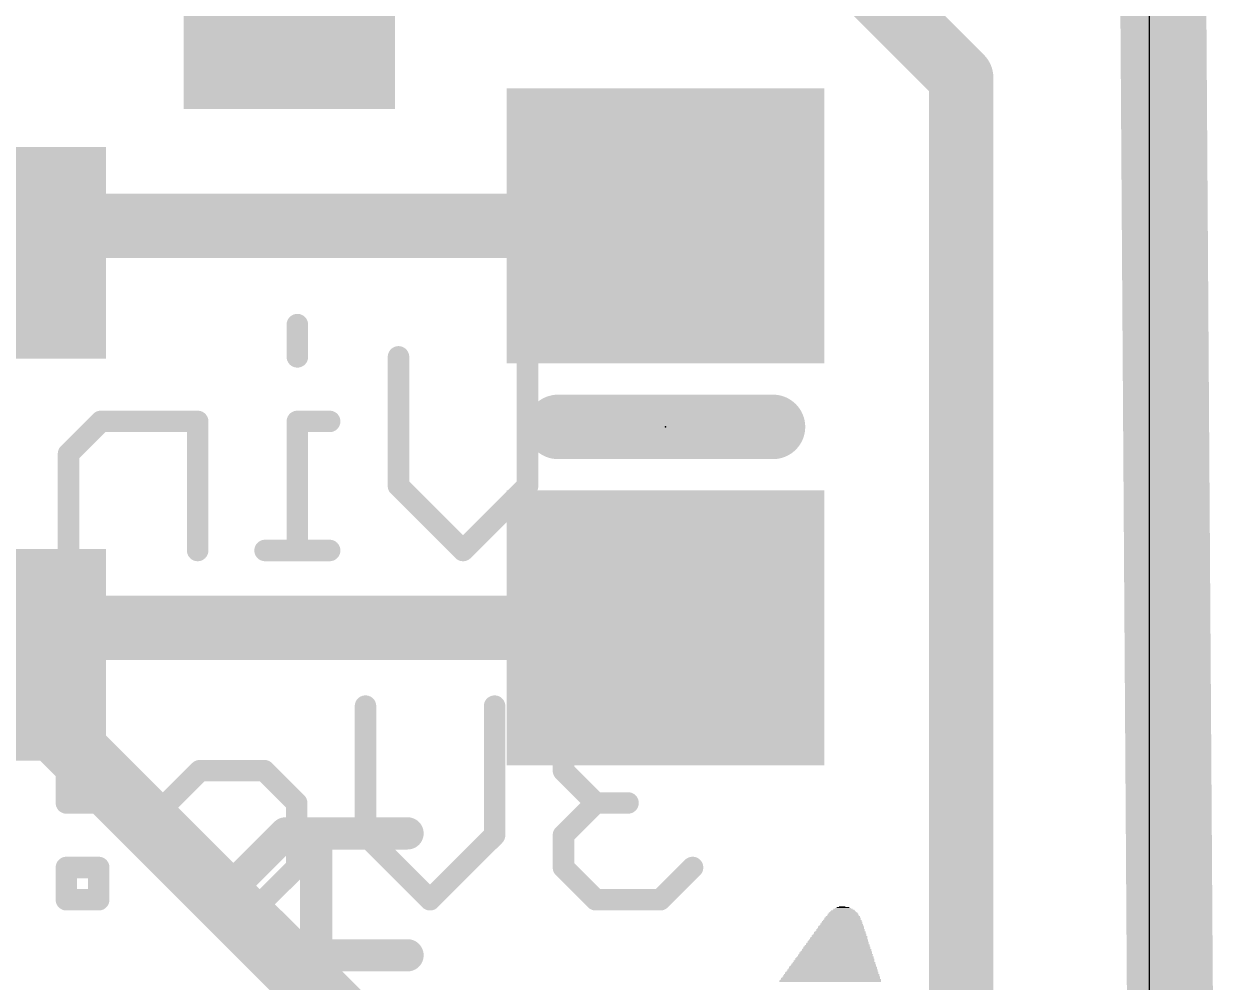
# Model space of a CAD drawing. Extents: x -0.2 to 18.1, y -0.2 to 19.4.
# Drawn here: x 12.46 to 18.11, y 4.49 to 9.02 of the extents above; entities that cross this region are included whole.
import ezdxf

# ---------------------------------------------------------------- set-up
doc = ezdxf.new("R2010")
doc.units = 0
for name, color, linetype in [('1', 12, 'CONTINUOUS'), ('16', 132, 'CONTINUOUS'), ('20', 53, 'CONTINUOUS'), ('21', 40, 'CONTINUOUS'), ('22', 6, 'CONTINUOUS'), ('23', 53, 'CONTINUOUS')]:
    doc.layers.add(name, color=color, linetype=linetype)

# ---------------------------------------------------------------- blocks, each defined once
blk = doc.blocks.new('RECT')
blk.add_solid([(-0.5, -0.5), (0.5, -0.5), (-0.5, 0.5), (0.5, 0.5)])

msp = doc.modelspace()

# ---------------------------------------------------------------- linework, layer by layer
at = {"layer": '1', "const_width": 0.3048}
for points in [[(16.891, 8.763), (16.34, 9.314)], [(16.891, 4.318), (16.891, 8.763)], [(12.276, 8.062), (15.494, 8.062)], [(12.276, 6.162), (15.494, 6.162)]]:
    msp.add_lwpolyline(points, dxfattribs=at)
at = {"layer": '1', "const_width": 0.1524}
for points in [[(16.9672, 8.763, 1), (16.8148, 8.763)], [(16.8371, 8.7091, 1), (16.9449, 8.8169)], [(15.494, 7.9858, 1), (15.494, 8.1382)], [(15.494, 6.0858, 1), (15.494, 6.2382)]]:
    msp.add_lwpolyline(points, format="xyb", dxfattribs=at)
at = {"layer": '16'}
for points, const_width in [([(17.78, 19.177), (17.907, 0)], 0.4064), ([(9.906, 8.382), (13.97, 4.318)], 0.3048)]:
    msp.add_lwpolyline(points, dxfattribs=dict(at, const_width=const_width))
at = {"layer": '20'}
msp.add_line((17.78, 16.637), (17.78, 2.54), dxfattribs=at)
at = {"layer": '21'}
for points, const_width in [([(16.002, 7.112), (14.986, 7.112)], 0.3048), ([(13.4105, 4.9024), (13.6986, 5.1905)], 0.1524), ([(13.6986, 5.1905), (14.2748, 5.1905)], 0.1524), ([(13.8426, 4.6142), (13.8426, 5.1905)], 0.1524), ([(13.6986, 4.6142), (13.4105, 4.9024)], 0.1524), ([(14.2748, 4.6142), (13.6986, 4.6142)], 0.1524)]:
    msp.add_lwpolyline(points, dxfattribs=dict(at, const_width=const_width))
for points, const_width in [([(14.986, 7.1882, 1), (14.986, 7.0358)], 0.1524), ([(16.002, 7.0358, 1), (16.002, 7.1882)], 0.1524), ([(13.6986, 5.2286, 1), (13.6986, 5.1524)], 0.0762), ([(13.7255, 5.1635, 1), (13.6716, 5.2174)], 0.0762), ([(13.8807, 5.1905, 1), (13.8045, 5.1905)], 0.0762), ([(14.2748, 5.1524, 1), (14.2748, 5.2286)], 0.0762), ([(13.4374, 4.9293, 1), (13.3835, 4.8754)], 0.0762), ([(13.3835, 4.9293, 1), (13.4374, 4.8754)], 0.0762), ([(13.6986, 4.6523, 1), (13.6986, 4.5761)], 0.0762), ([(14.2748, 4.5761, 1), (14.2748, 4.6523)], 0.0762), ([(13.6716, 4.5873, 1), (13.7255, 4.6412)], 0.0762), ([(13.8045, 4.6142, 1), (13.8807, 4.6142)], 0.0762)]:
    msp.add_lwpolyline(points, format="xyb", dxfattribs=dict(at, const_width=const_width))
at = {"layer": '22', "const_width": 0.1016}
for points in [[(13.7541, 7.5955), (13.7541, 7.443)], [(14.232, 6.8329), (14.232, 7.443)], [(14.8421, 7.443), (14.8421, 6.8329)], [(12.8253, 7.1379), (12.6728, 6.9854)], [(13.2829, 7.1379), (12.8253, 7.1379)], [(13.2829, 6.5278), (13.2829, 7.1379)], [(13.9066, 7.1379), (13.7541, 7.1379)], [(13.7541, 7.1379), (13.7541, 6.5278)], [(12.6728, 6.9854), (12.6728, 6.5278)], [(14.5371, 6.5278), (14.232, 6.8329)], [(14.8421, 6.8329), (14.5371, 6.5278)], [(13.9066, 6.5278), (13.6015, 6.5278)], [(14.0761, 5.1819), (14.0761, 5.792)], [(14.6862, 5.792), (14.6862, 5.1819)], [(15.1641, 5.792), (15.0116, 5.6395)], [(15.4692, 5.792), (15.1641, 5.792)], [(15.6217, 5.6395), (15.4692, 5.792)], [(15.0116, 5.6395), (15.0116, 5.4869)], [(12.8152, 5.4869), (12.6626, 5.4869)], [(12.6626, 5.4869), (12.6626, 5.3344)], [(12.8152, 5.3344), (12.8152, 5.4869)], [(13.1406, 5.3344), (13.2931, 5.4869)], [(13.2931, 5.4869), (13.5982, 5.4869)], [(13.5982, 5.4869), (13.7507, 5.3344)], [(15.0116, 5.4869), (15.1641, 5.3344)], [(12.6626, 5.3344), (12.8152, 5.3344)], [(13.1406, 5.0293), (13.1406, 5.3344)], [(13.7507, 5.3344), (13.7507, 5.0293)], [(15.1641, 5.3344), (15.0116, 5.1819)], [(15.1641, 5.3344), (15.3167, 5.3344)], [(14.3811, 4.8768), (14.0761, 5.1819)], [(14.6862, 5.1819), (14.3811, 4.8768)], [(15.0116, 5.1819), (15.0116, 5.0293)], [(12.8152, 5.0293), (12.6626, 5.0293)], [(12.6626, 5.0293), (12.6626, 4.8768)], [(12.8152, 4.8768), (12.8152, 5.0293)], [(13.2931, 4.8768), (13.1406, 5.0293)], [(13.7507, 5.0293), (13.5982, 4.8768)], [(15.0116, 5.0293), (15.1641, 4.8768)], [(15.4692, 4.8768), (15.6217, 5.0293)], [(12.6626, 4.8768), (12.8152, 4.8768)], [(13.5982, 4.8768), (13.2931, 4.8768)], [(15.1641, 4.8768), (15.4692, 4.8768)]]:
    msp.add_lwpolyline(points, dxfattribs=at)
at = {"layer": '22', "const_width": 0.0508}
for points in [[(13.7795, 7.5955, 1), (13.7287, 7.5955)], [(13.7287, 7.443, 1), (13.7795, 7.443)], [(14.2574, 7.443, 1), (14.2066, 7.443)], [(14.8675, 7.443, 1), (14.8167, 7.443)], [(12.8253, 7.1633, 1), (12.8253, 7.1125)], [(12.8433, 7.12, 1), (12.8074, 7.1559)], [(13.3083, 7.1379, 1), (13.2575, 7.1379)], [(13.2829, 7.1125, 1), (13.2829, 7.1633)], [(13.7541, 7.1633, 1), (13.7541, 7.1125)], [(13.7795, 7.1379, 1), (13.7287, 7.1379)], [(13.9066, 7.1125, 1), (13.9066, 7.1633)], [(12.6548, 7.0034, 1), (12.6908, 6.9674)], [(12.6982, 6.9854, 1), (12.6474, 6.9854)], [(14.25, 6.8508, 1), (14.214, 6.8149)], [(14.2066, 6.8329, 1), (14.2574, 6.8329)], [(14.8167, 6.8329, 1), (14.8675, 6.8329)], [(14.8601, 6.8149, 1), (14.8242, 6.8508)], [(12.6474, 6.5278, 1), (12.6982, 6.5278)], [(13.2575, 6.5278, 1), (13.3083, 6.5278)], [(13.6015, 6.5532, 1), (13.6015, 6.5024)], [(13.7287, 6.5278, 1), (13.7795, 6.5278)], [(13.9066, 6.5024, 1), (13.9066, 6.5532)], [(14.5191, 6.5458, 1), (14.555, 6.5098)], [(14.5191, 6.5098, 1), (14.555, 6.5458)], [(14.1015, 5.792, 1), (14.0507, 5.792)], [(14.7116, 5.792, 1), (14.6608, 5.792)], [(15.1641, 5.8174, 1), (15.1641, 5.7666)], [(15.1821, 5.774, 1), (15.1462, 5.8099)], [(15.4871, 5.8099, 1), (15.4512, 5.774)], [(15.4692, 5.7666, 1), (15.4692, 5.8174)], [(15.037, 5.6395, 1), (14.9862, 5.6395)], [(14.9936, 5.6574, 1), (15.0296, 5.6215)], [(15.6038, 5.6215, 1), (15.6397, 5.6574)], [(12.6626, 5.5123, 1), (12.6626, 5.4615)], [(12.688, 5.4869, 1), (12.6372, 5.4869)], [(12.8406, 5.4869, 1), (12.7898, 5.4869)], [(12.8152, 5.4615, 1), (12.8152, 5.5123)], [(13.2931, 5.5123, 1), (13.2931, 5.4615)], [(13.311, 5.469, 1), (13.2751, 5.5049)], [(13.6161, 5.5049, 1), (13.5802, 5.469)], [(13.5982, 5.4615, 1), (13.5982, 5.5123)], [(15.0296, 5.5049, 1), (14.9936, 5.469)], [(14.9862, 5.4869, 1), (15.037, 5.4869)], [(12.6626, 5.3598, 1), (12.6626, 5.309)], [(12.8152, 5.309, 1), (12.8152, 5.3598)], [(13.1226, 5.3524, 1), (13.1585, 5.3164)], [(13.166, 5.3344, 1), (13.1152, 5.3344)], [(13.7761, 5.3344, 1), (13.7253, 5.3344)], [(13.7327, 5.3164, 1), (13.7686, 5.3524)], [(15.1641, 5.3598, 1), (15.1641, 5.309)], [(15.1821, 5.3164, 1), (15.1462, 5.3524)], [(15.1462, 5.3164, 1), (15.1821, 5.3524)], [(15.3167, 5.309, 1), (15.3167, 5.3598)], [(12.6372, 5.3344, 1), (12.688, 5.3344)], [(12.7898, 5.3344, 1), (12.8406, 5.3344)], [(14.094, 5.1998, 1), (14.0581, 5.1639)], [(14.0507, 5.1819, 1), (14.1015, 5.1819)], [(14.6608, 5.1819, 1), (14.7116, 5.1819)], [(14.7042, 5.1639, 1), (14.6682, 5.1998)], [(15.037, 5.1819, 1), (14.9862, 5.1819)], [(14.9936, 5.1998, 1), (15.0296, 5.1639)], [(12.6626, 5.0547, 1), (12.6626, 5.0039)], [(12.688, 5.0293, 1), (12.6372, 5.0293)], [(12.8406, 5.0293, 1), (12.7898, 5.0293)], [(12.8152, 5.0039, 1), (12.8152, 5.0547)], [(13.1585, 5.0473, 1), (13.1226, 5.0114)], [(13.1152, 5.0293, 1), (13.166, 5.0293)], [(13.7253, 5.0293, 1), (13.7761, 5.0293)], [(13.7686, 5.0114, 1), (13.7327, 5.0473)], [(15.0296, 5.0473, 1), (14.9936, 5.0114)], [(14.9862, 5.0293, 1), (15.037, 5.0293)], [(15.6397, 5.0114, 1), (15.6038, 5.0473)], [(12.6626, 4.9022, 1), (12.6626, 4.8514)], [(12.8152, 4.8514, 1), (12.8152, 4.9022)], [(13.2931, 4.9022, 1), (13.2931, 4.8514)], [(13.2751, 4.8588, 1), (13.311, 4.8948)], [(13.5802, 4.8948, 1), (13.6161, 4.8588)], [(13.5982, 4.8514, 1), (13.5982, 4.9022)], [(14.3632, 4.8948, 1), (14.3991, 4.8588)], [(14.3632, 4.8588, 1), (14.3991, 4.8948)], [(15.1641, 4.9022, 1), (15.1641, 4.8514)], [(15.1462, 4.8588, 1), (15.1821, 4.8948)], [(15.4512, 4.8948, 1), (15.4871, 4.8588)], [(15.4692, 4.8514, 1), (15.4692, 4.9022)], [(12.6372, 4.8768, 1), (12.688, 4.8768)], [(12.7898, 4.8768, 1), (12.8406, 4.8768)]]:
    msp.add_lwpolyline(points, format="xyb", dxfattribs=at)
at = {"layer": '23'}
msp.add_point((15.494, 7.112), dxfattribs=at)

# ---------------------------------------------------------------- block references
at = {"layer": '1', "yscale": 1.4}
for p, rotation in [((13.716, 9.314), 180), ((12.149, 7.935), 90), ((12.149, 6.035), 90)]:
    msp.add_blockref('RECT', p, dxfattribs=dict(at, rotation=rotation))
at = {"layer": '1', "xscale": 1.3, "yscale": 1.5, "rotation": 270}
for p in [(15.494, 8.062), (15.494, 6.162)]:
    msp.add_blockref('RECT', p, dxfattribs=at)
at = {"layer": '21'}
for p, xscale, yscale in [((16.3328, 4.8019), 0.1524, 0.0038), ((16.3328, 4.8095), 0.1448, 0.0038), ((16.3328, 4.8057), 0.1448, 0.0038), ((16.3329, 4.8133), 0.1371, 0.0038), ((16.3329, 4.8171), 0.1295, 0.0038), ((16.3329, 4.8209), 0.1219, 0.0038), ((16.3329, 4.8247), 0.1143, 0.0038), ((16.3347, 4.8285), 0.1029, 0.0038), ((16.3329, 4.8323), 0.0915, 0.0039), ((16.3328, 4.8362), 0.0762, 0.0038), ((16.3329, 4.84), 0.0609, 0.0038), ((16.3291, 4.8438), 0.0305, 0.0038), ((16.3233, 4.7485), 0.2172, 0.0038), ((16.3233, 4.7447), 0.2172, 0.0038), ((16.3233, 4.7523), 0.2096, 0.0038), ((16.3252, 4.7561), 0.2058, 0.0039), ((16.3271, 4.76), 0.2019, 0.0038), ((16.3253, 4.7638), 0.1981, 0.0038), ((16.3271, 4.7676), 0.1943, 0.0038), ((16.3271, 4.7752), 0.1867, 0.0038), ((16.3291, 4.7714), 0.1905, 0.0038), ((16.3291, 4.779), 0.1829, 0.0038), ((16.3291, 4.7828), 0.1753, 0.0038), ((16.331, 4.7904), 0.1715, 0.0038), ((16.331, 4.7866), 0.1715, 0.0038), ((16.3309, 4.7942), 0.1638, 0.0039), ((16.3328, 4.7981), 0.16, 0.0038), ((16.3118, 4.6876), 0.2781, 0.0038), ((16.3118, 4.6952), 0.2705, 0.0038), ((16.3118, 4.6914), 0.2705, 0.0038), ((16.3138, 4.699), 0.2667, 0.0038), ((16.3157, 4.7028), 0.2629, 0.0038), ((16.3138, 4.7066), 0.2591, 0.0038), ((16.3157, 4.7104), 0.2552, 0.0038), ((16.3176, 4.7142), 0.2514, 0.0038), ((16.3176, 4.7219), 0.2438, 0.0038), ((16.3176, 4.718), 0.2438, 0.0039), ((16.3195, 4.7257), 0.24, 0.0038), ((16.3195, 4.7295), 0.2324, 0.0038), ((16.3214, 4.7371), 0.2286, 0.0038), ((16.3214, 4.7333), 0.2286, 0.0038), ((16.3214, 4.7409), 0.221, 0.0038), ((16.3005, 4.6304), 0.3391, 0.0038), ((16.3005, 4.6342), 0.3315, 0.0038), ((16.3024, 4.6418), 0.3277, 0.0039), ((16.3024, 4.638), 0.3277, 0.0038), ((16.3024, 4.6457), 0.3201, 0.0038), ((16.3042, 4.6533), 0.3163, 0.0038), ((16.3042, 4.6495), 0.3163, 0.0038), ((16.3043, 4.6571), 0.3086, 0.0038), ((16.3062, 4.6609), 0.3048, 0.0038), ((16.3062, 4.6685), 0.2972, 0.0038), ((16.3081, 4.6647), 0.301, 0.0038), ((16.3081, 4.6723), 0.2934, 0.0038), ((16.31, 4.6761), 0.2896, 0.0038), ((16.3081, 4.6799), 0.2857, 0.0039), ((16.31, 4.6838), 0.2819, 0.0038), ((16.289, 4.5771), 0.3924, 0.0038), ((16.2909, 4.5809), 0.3886, 0.0038), ((16.2909, 4.5885), 0.381, 0.0038), ((16.2909, 4.5847), 0.381, 0.0038), ((16.2928, 4.5923), 0.3772, 0.0038), ((16.2928, 4.5999), 0.3696, 0.0038), ((16.2947, 4.5961), 0.3734, 0.0038), ((16.2948, 4.6037), 0.3657, 0.0039), ((16.2966, 4.6076), 0.3619, 0.0038), ((16.2966, 4.6152), 0.3543, 0.0038), ((16.2966, 4.6114), 0.3543, 0.0038), ((16.2986, 4.619), 0.3505, 0.0038), ((16.2986, 4.6266), 0.3429, 0.0038), ((16.2986, 4.6228), 0.3429, 0.0038), ((16.2776, 4.5199), 0.4534, 0.0038), ((16.2795, 4.5237), 0.4496, 0.0038), ((16.2795, 4.5314), 0.442, 0.0038), ((16.2795, 4.5276), 0.442, 0.0039), ((16.2814, 4.5352), 0.4382, 0.0038), ((16.2814, 4.539), 0.4306, 0.0038), ((16.2833, 4.5466), 0.4268, 0.0038), ((16.2833, 4.5428), 0.4268, 0.0038), ((16.2834, 4.5504), 0.4191, 0.0038), ((16.2853, 4.558), 0.4153, 0.0038), ((16.2853, 4.5542), 0.4153, 0.0038), ((16.2852, 4.5618), 0.4076, 0.0038), ((16.2871, 4.5657), 0.4038, 0.0039), ((16.2871, 4.5733), 0.3962, 0.0038), ((16.289, 4.5695), 0.4, 0.0038), ((16.2719, 4.4933), 0.4801, 0.0038), ((16.2719, 4.4895), 0.4801, 0.0039), ((16.2738, 4.4971), 0.4762, 0.0038), ((16.2738, 4.5047), 0.4686, 0.0038), ((16.2757, 4.5009), 0.4724, 0.0038), ((16.2757, 4.5085), 0.4648, 0.0038), ((16.2776, 4.5123), 0.461, 0.0038), ((16.2776, 4.5161), 0.4534, 0.0038)]:
    msp.add_blockref('RECT', p, dxfattribs=dict(at, xscale=xscale, yscale=yscale))

doc.saveas('drawing.dxf')
